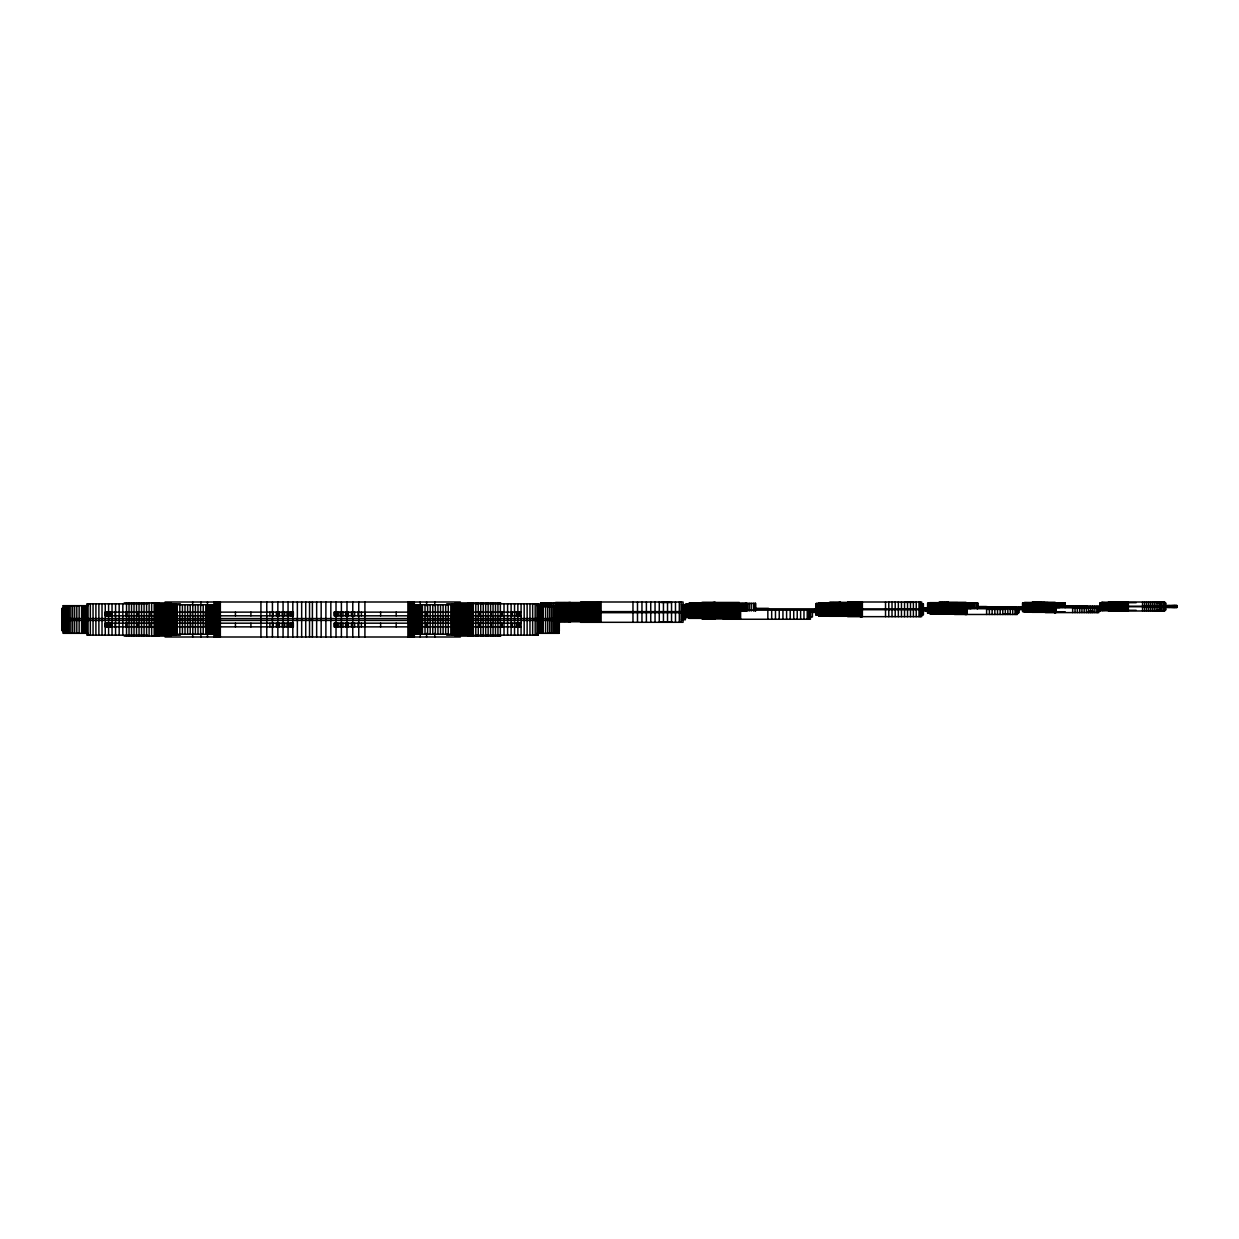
<?xml version="1.0" encoding="UTF-8"?>
<svg xmlns="http://www.w3.org/2000/svg" width="1239" height="1239" viewBox="0 0 1239 1239"><rect width="100%" height="100%" fill="white"/><g stroke="black" fill="none" stroke-linecap="round" stroke-linejoin="round"><path stroke-width="1.5" d="M165.05 601.999L460.412 601.999M580.564 601.999L683.061 601.999L683.061 622.303L580.564 622.303M847.662 601.999L921.708 601.999L921.708 616.666L847.662 616.666M1119.297 601.999L1164.768 601.999L1164.768 610.997L1119.297 610.997M1055.132 602.278L1032.102 602.278L1032.102 612.314L1055.132 612.314M1127.645 602.231L1108.069 602.231L1108.069 610.765L1127.645 610.765M1154.918 602.231L1159.812 602.231M599.428 602.526L555.258 602.526L555.258 606.909M660.852 602.526L671.863 602.526M739.327 602.448L701.785 602.448L701.785 618.803L723.948 618.803M861.26 602.371L829.371 602.371L829.371 616.279L848.204 616.279M905.663 602.371L913.623 602.371M965.986 602.324L938.883 602.324L938.883 614.141L965.986 614.141M1024.452 602.557L1048.086 602.557M1121.651 602.464L1101.564 602.464L1101.564 610.533L1121.651 610.533M818.778 602.758L851.487 602.758M957.685 602.65L929.87 602.65L929.885 613.801L940.138 613.801M1118.275 602.696L1136.163 602.696M124.163 602.913L171.23 602.913M455.271 602.913L500.68 602.913M555.769 603.068L540.591 603.068L540.638 633.315M570.358 603.068L584.096 603.068M726.1 618.354L689.318 618.354L689.318 602.897L701.785 602.897M714.609 602.897L727.804 602.897M953.023 602.975L977.772 602.975M1044.121 602.835L1065.153 602.835M1102.137 602.944L1099.922 602.944L1099.86 611.199M846.005 603.145L860.609 603.145M931.109 603.3L927.593 603.3L927.593 613.15L940.138 613.15M1025.118 603.114L1022.516 603.114L1022.516 611.477L1045.917 611.477M1164.041 603.176L1165.822 603.176M721.346 603.362L755.604 603.362L755.589 611.075M819.707 603.532L816.098 603.532L816.098 615.117L819.707 615.117M87.21 603.842L147.658 603.842M158.546 603.842L180.398 603.842M446.706 603.842L468.915 603.842L468.915 635.158L446.706 635.158M474.8 603.842L537.943 603.842L537.881 635.158L537.741 603.842M597.508 603.594L578.272 603.594L578.272 620.693L597.508 620.693M702.482 603.811L686.158 603.811L686.158 617.44L689.488 617.44M921.135 603.92L923.411 603.92L923.411 614.73L921.135 614.73M537.06 604.136L540.793 604.136M175.597 604.756L213.294 604.756L213.294 634.244L175.597 634.244M452.142 604.756L414.631 604.756L414.631 634.244L452.142 634.244M681.527 604.663L685.399 604.663L685.399 619.624L681.527 619.624M1164.939 605.546L1177.035 605.546L1177.035 607.451L1164.939 607.451M63.143 605.685L87.845 605.685M537.199 605.685L559.052 605.685L559.052 633.315L537.199 633.315M1064.549 605.902L1073.067 605.902L1073.051 608.411M1064.704 606.181L1177.035 606.258M977.23 606.909L1023.073 606.909M1099.922 606.738L1177.035 606.738M1022.516 607.017L1101.75 607.017M1022.516 607.575L1101.75 607.575M921.971 607.791L1023.073 607.9M61.95 608.442L64.165 608.442M558.092 608.442L559.393 608.442M754.628 608.349L768.505 608.349M927.593 608.55L1023.073 608.55M754.861 608.814L929.358 608.938M816.098 609.712L928.429 609.712M1017.591 609.542L1023.073 609.542M683.618 610.006L687.413 610.006M1164.041 609.82L1165.822 609.82M686.158 610.177L815.185 610.177M1099.922 610.053L1102.137 610.053M1118.275 610.285L1136.163 610.285M1154.918 610.765L1159.812 610.765M921.971 610.873L929.358 610.873M686.158 611.075L737.685 611.075M812.072 611.075L815.185 611.075M558.681 611.617L685.399 611.617M1044.121 611.756L1065.153 611.756M1048.086 612.035L1024.452 612.035L1024.607 602.557L1024.823 612.035M521.247 612.128L334.034 612.128L334.034 615.814L521.247 615.814M1087.223 612.314L1092.968 612.314M812.072 612.438L817.291 612.438M1045.313 612.593L1098.807 612.593L1098.854 607.017M558.681 612.686L685.399 612.686M953.023 613.475L966.017 613.475M948.145 613.801L956.709 613.801M1003.729 614.141L1010.497 614.141M683.618 614.281L687.413 614.281M954.417 614.467L1017.358 614.467L1017.405 607.9M846.005 615.504L860.609 615.504M818.778 615.891L850.341 615.891M809.113 616.991L812.412 616.991L812.412 610.177M721.346 617.889L737.685 617.889M61.95 618.586L559.393 618.586M723.297 619.252L810.414 619.252L810.414 610.177L810.461 616.991M61.95 620.414L559.393 620.414M570.358 621.235L584.096 621.235M558.2 621.761L599.428 621.761M660.852 621.761L671.863 621.761M521.247 623.186L334.034 623.186L334.034 626.872L521.247 626.872M64.165 630.558L61.95 630.558L62.089 608.442M558.092 630.558L559.393 630.558M87.845 633.315L63.143 633.315L63.313 605.685M87.21 635.158L147.658 635.158M158.546 635.158L180.398 635.158M474.8 635.158L537.943 635.158M124.163 636.087L171.23 636.087M455.271 636.087L500.68 636.087M165.05 637.001L460.412 637.001M1176.787 605.546L1176.942 607.451M1176.647 605.546L1176.647 607.451M1176.369 605.546L1176.276 607.451M1175.95 605.546L1176.074 607.451M1175.78 605.546L1175.78 607.451L1175.579 605.546M1175.191 605.546L1175.346 607.451M1174.897 605.546L1175.037 607.451M1174.773 605.546L1174.804 607.451M1174.464 605.546L1174.464 607.451M1174.34 605.546L1174.293 607.451M1174.076 605.546L1174.076 607.451M1173.844 605.546L1173.844 607.451M1173.565 605.546L1173.441 607.451M1173.194 605.546L1173.194 607.451M1172.961 605.546L1173.008 607.451M1172.59 605.546L1172.59 607.451M1172.202 605.546L1172.202 607.451M1171.8 605.546L1171.8 607.451M1171.614 605.546L1171.614 607.451M1170.545 605.546L1170.638 607.451M1170.003 605.546L1170.003 607.451M1169.477 605.546L1169.477 607.451M1168.904 605.546L1168.904 607.451M1168.315 605.546L1168.315 607.451M1167.169 605.546L1167.169 607.451M1166.704 605.546L1166.704 607.451M1166.054 605.546L1166.054 607.451M1165.667 603.176L1165.667 609.82M1164.428 603.176L1164.428 609.82M1164.226 603.176L1164.226 609.82M1163.917 601.999L1163.917 610.997M1163.065 601.999L1163.065 610.997M1161.408 601.999L1161.408 610.997M1160.463 601.999L1160.463 610.997M1159.673 601.999L1159.673 610.997M1159.456 602.231L1159.456 603.176M1159.456 609.82L1159.456 610.765M1159.069 602.231L1159.069 603.176M1159.069 609.82L1159.069 610.765M1158.558 602.231L1158.558 603.176M1158.558 609.82L1158.558 610.765M1157.892 601.999L1157.892 610.997M1157.319 602.231L1157.319 603.176M1157.319 609.82L1157.319 610.765M1156.699 602.231L1156.699 603.176M1156.699 609.82L1156.699 610.765M1156.064 601.999L1156.064 610.997M1154.221 601.999L1154.221 610.997M1152.347 601.999L1152.347 610.997M1150.442 601.999L1150.442 610.997M1148.507 601.999L1148.507 610.997M1146.54 601.999L1146.54 610.997M1144.557 601.999L1144.557 610.997M1142.559 601.999L1142.559 610.997M1128.342 601.999L1128.342 610.997M1128.094 601.999L1128.094 610.997M1127.862 601.999L1127.862 610.997M1127.614 601.999L1127.614 610.997M1127.149 601.999L1127.149 610.997M1126.886 601.999L1126.901 610.997M1126.7 602.696L1126.7 610.285M1126.421 602.696L1126.421 610.285M1126.282 602.696L1126.282 610.285M1125.972 602.696L1125.972 610.285M1125.662 602.696L1125.662 610.285M1125.508 602.696L1125.508 610.285M1125.198 602.696L1125.198 610.285M1124.888 602.696L1124.888 610.285M1124.284 602.696L1124.284 610.285M1123.68 602.696L1123.68 610.285M1123.076 602.696L1123.076 610.285M1122.457 602.696L1122.457 610.285M1121.868 602.696L1121.868 610.285M1121.264 602.696L1121.264 610.285M1120.66 602.696L1120.66 610.285M1120.056 602.696L1120.056 610.285M1119.467 602.696L1119.467 610.285M1119.297 602.464L1119.297 610.533M1118.925 602.464L1118.925 610.533M1118.182 602.464L1118.182 610.533M1118.012 602.464L1118.012 610.533M1117.717 602.464L1117.717 610.533M1117.578 602.464L1117.578 610.533M1117.315 602.464L1117.315 610.533M1117.036 602.464L1117.036 610.533M1116.773 602.464L1116.773 610.533M1116.525 602.464L1116.525 610.533M1116.277 602.464L1116.277 610.533M1115.797 602.464L1116.029 610.533M1115.611 602.231L1115.611 610.765M1115.332 602.231L1115.332 610.765M1115.023 602.231L1115.023 610.765M1114.868 602.231L1114.868 610.765M1114.558 602.231L1114.558 610.765M1114.279 602.231L1114.279 610.765M1114.016 602.231L1114.016 610.765M1113.737 602.231L1113.737 610.765M1113.211 602.231L1113.211 610.765M1112.684 602.231L1112.684 610.765M1112.173 602.231L1112.173 610.765M1111.646 602.231L1111.646 610.765M1111.12 602.231L1111.12 610.765M1110.609 602.231L1110.609 610.765M1110.098 602.231L1110.098 610.765M1109.586 602.231L1109.586 610.765M1109.075 602.231L1109.075 610.765M1108.58 602.231L1108.58 610.765M1107.279 602.464L1107.279 610.533M1106.535 602.464L1106.535 610.533M1105.823 602.464L1105.823 610.533M1105.157 602.464L1105.157 610.533M1104.538 602.464L1104.538 610.533M1103.964 602.464L1103.964 610.533M1103.422 602.464L1103.422 610.533M1102.958 602.464L1102.958 610.533M1102.524 602.464L1102.524 610.533M1102.152 602.464L1102.152 610.533M1101.982 602.464L1101.982 610.533M1101.781 602.464L1101.641 610.533M1101.146 602.944L1101.254 610.053M1100.433 602.944L1100.309 610.053M1100.217 602.944L1100.046 611.199L1098.404 611.199L1098.404 607.017M1098.621 607.017L1098.621 611.199M1097.94 606.181L1097.8 612.593M1096.794 607.017L1096.856 612.593M1096.081 606.181L1096.081 608.411M1094.858 607.017L1094.858 612.593M1094.254 606.181L1094.254 608.411M1092.968 611.199L1092.86 612.314M1092.798 607.017L1092.798 612.593M1092.473 606.181L1092.473 608.411M1092.101 611.199L1092.101 612.314M1091.497 611.199L1091.497 612.314M1090.8 611.199L1090.8 612.314M1090.738 606.181L1090.707 612.593M1090.041 611.199L1090.041 612.314M1089.313 611.199L1089.313 612.314M1089.05 606.181L1089.05 608.411M1088.57 607.017L1088.57 612.593M1087.424 606.181L1087.424 608.411M1086.448 606.181L1086.402 612.593M1085.86 606.181L1085.86 608.411M1085.627 606.181L1085.627 608.411M1084.946 606.181L1084.946 608.411M1084.187 607.017L1084.187 612.593M1084.001 606.181L1084.001 608.411M1083.01 606.181L1083.01 608.411M1081.988 606.181L1081.988 608.411M1081.941 607.017L1081.941 612.593M1080.95 606.181L1080.95 608.411M1079.866 606.181L1079.665 612.593M1078.766 606.181L1078.766 608.411M1077.651 606.181L1077.651 608.411M1077.357 607.017L1077.357 612.593M1076.505 606.181L1076.505 608.411M1075.359 606.181L1075.359 608.411M1075.034 607.017L1075.034 612.593M1074.213 606.181L1074.213 608.411M1072.664 607.017L1072.664 612.593M1071.611 605.902L1071.611 607.575M1070.883 605.902L1070.883 607.575M1070.093 605.902L1070.093 607.575M1069.242 605.902L1069.242 607.575M1068.343 605.902L1068.343 607.575M1067.414 605.902L1067.414 607.575M1066.469 605.902L1066.469 607.575M1065.509 605.902L1065.509 607.575M1063.836 602.835L1063.836 607.575M1062.458 602.835L1062.458 607.575M1061.234 602.835L1061.234 607.575M1060.228 602.835L1060.228 607.575M1059.546 602.835L1059.546 607.575L1059.252 602.835M1059.097 602.835L1059.097 607.575M1058.911 602.835L1058.865 607.575L1058.726 602.835M1058.323 602.835L1058.323 607.575M1057.92 602.835L1057.92 607.575M1057.502 602.835L1057.502 607.575M1057.068 602.835L1057.068 607.575M1056.619 602.835L1056.619 607.575M1056.139 602.835L1055.953 612.593M1055.659 602.835L1055.674 612.593M1055.38 607.017L1055.38 612.593M1055.179 602.835L1055.179 607.575M1055.101 607.017L1055.101 612.593M1054.668 602.835L1054.823 612.593M1054.559 607.017L1054.559 612.593M1054.157 602.835L1054.312 612.593M1054.017 602.835L1054.017 611.756M1053.708 602.835L1053.708 611.756M1053.522 602.835L1053.351 611.756M1053.165 602.835L1053.165 611.756M1052.98 602.835L1052.98 611.756M1052.794 602.835L1052.623 611.756M1052.267 602.835L1052.267 611.756M1051.896 602.835L1051.896 611.756M1051.183 602.835L1051.183 611.756M1050.471 602.835L1050.471 611.756M1049.743 602.835L1049.743 611.756M1049.03 602.835L1049.03 611.756M1048.333 602.835L1048.333 611.756M1047.621 602.835L1047.621 611.756M1046.909 602.835L1046.909 611.756M1046.212 602.835L1046.212 611.756M1045.515 602.835L1045.515 611.756M1044.88 602.557L1045.019 612.035M1044.725 602.557L1044.554 612.035M1044.369 602.557L1044.369 612.035M1044.183 602.557L1044.183 612.035M1043.811 602.557L1043.997 612.035M1043.625 602.557L1043.625 612.035M1043.3 602.557L1043.3 612.035M1042.975 602.557L1042.975 612.035M1042.665 602.557L1042.665 612.035M1042.355 602.557L1042.355 612.035M1042.045 602.557L1042.045 612.035M1041.751 602.557L1041.751 612.035M1041.472 602.557L1041.472 612.035M1041.194 602.557L1041.194 612.035M1040.93 602.557L1040.93 612.035M1040.806 602.278L1040.806 612.314M1040.652 612.314L1040.466 602.278L1040.28 612.314M1040.094 602.278L1040.094 612.314M1039.738 602.278L1039.738 612.314M1039.397 602.278L1039.397 612.314M1039.087 602.278L1039.087 612.314M1038.778 602.278L1038.778 612.314M1038.158 602.278L1038.158 612.314M1037.539 602.278L1037.539 612.314M1036.919 602.278L1036.919 612.314M1036.315 602.278L1036.315 612.314M1035.696 602.278L1035.696 612.314M1035.092 602.278L1035.092 612.314M1034.488 602.278L1034.488 612.314M1033.884 602.278L1033.884 612.314M1033.295 602.278L1033.295 612.314M1032.691 602.278L1032.691 612.314M1031.173 602.557L1031.173 612.035M1030.29 602.557L1030.29 612.035M1029.47 602.557L1029.47 612.035M1028.68 602.557L1028.68 612.035M1027.952 602.557L1027.952 612.035M1027.27 602.557L1027.27 612.035M1026.651 602.557L1026.651 612.035M1026.078 602.557L1026.078 612.035M1025.582 602.557L1025.582 612.035M1024.947 602.557L1025.133 612.035M1024.374 603.114L1024.219 611.477M1024.08 611.477L1023.956 603.114L1023.677 611.477M1023.6 603.114L1023.631 611.477M1023.259 603.114L1023.259 611.477M1022.965 603.114L1022.965 611.477M1022.748 603.114L1022.748 611.477M1020.812 606.909L1020.812 609.542M1018.814 607.9L1018.814 612.825L1016.615 612.825L1016.615 607.9M1018.566 606.909L1018.597 612.825M1017.142 607.9L1017.142 612.825M1016.878 607.9L1016.878 612.825M1016.336 606.909L1016.181 614.467M1014.989 607.9L1015.066 614.467M1014.152 606.909L1014.152 609.542M1012.712 607.9L1012.712 614.467M1012 606.909L1012 609.542M1010.296 607.9L1010.296 614.467M1009.909 606.909L1009.909 609.542M1007.865 606.909L1007.834 614.467M1005.882 606.909L1005.882 609.542M1005.325 607.9L1005.325 614.467M1003.962 606.909L1003.962 609.542M1002.816 606.909L1002.769 614.467M1002.119 606.909L1002.119 609.542M1001.855 606.909L1001.855 609.542M1001.05 606.909L1001.05 609.542M1000.167 607.9L1000.167 614.467M999.935 606.909L999.935 609.542M998.773 606.909L998.773 609.542M997.581 606.909L997.581 609.542M997.519 607.9L997.519 614.467M996.342 606.909L996.342 609.542M995.072 606.909L995.072 609.542M994.84 607.9L994.84 614.467M993.786 606.909L993.786 609.542M992.47 606.909L992.47 609.542M992.129 607.9L992.129 614.467M991.123 606.909L991.123 609.542M989.775 606.909L989.775 609.542M989.388 607.9L989.388 614.467M988.428 606.909L988.428 609.542M987.065 609.542L987.08 606.583L977.06 606.583L977.06 608.55M986.616 607.9L986.616 614.467M985.377 606.583L985.377 608.55M984.509 606.583L984.509 608.55M983.565 606.583L983.565 608.55M982.573 606.583L982.573 608.55M981.52 606.583L981.52 608.55M980.421 606.583L980.421 608.55M979.306 606.583L979.306 608.55M978.175 606.583L978.175 608.55M977.726 608.55L977.695 602.975L977.494 608.55M977.323 602.975L977.323 608.55M976.208 602.975L976.208 608.55M974.582 602.975L974.582 608.55M973.157 602.975L973.157 608.55M971.965 602.975L971.965 608.55M971.066 602.975L971.051 608.55M970.818 602.975L970.818 608.55M970.633 602.975L970.633 608.55M970.199 602.975L970.199 608.55M969.734 602.975L969.734 608.55M969.254 602.975L969.254 608.55M968.759 602.975L968.759 608.55M968.248 602.975L968.248 608.55M967.721 602.975L967.721 608.55M967.163 602.975L967.163 608.55M966.931 607.9L966.931 614.467M966.606 602.975L966.606 614.467M966.265 607.9L966.265 614.467M966.017 602.975L965.94 614.467M965.599 607.9L965.599 614.467M965.429 602.975L965.289 614.467M964.825 602.975L964.949 614.467M964.67 602.975L964.67 613.475M964.484 602.975L964.298 613.475M964.081 602.975L964.081 613.475M963.88 602.975L963.88 613.475M963.663 602.975L963.663 613.475M963.446 602.975L963.446 613.475M963.013 602.975L963.013 613.475M962.595 602.975L962.595 613.475M962.176 602.975L962.176 613.475M961.325 602.975L961.325 613.475M960.488 602.975L960.488 613.475M959.636 602.975L959.636 613.475M958.8 602.975L958.8 613.475M957.964 602.975L957.964 613.475M957.143 602.975L957.143 613.475M956.307 602.975L956.307 613.475M955.486 602.975L955.486 613.475M954.649 602.975L954.649 613.475M953.829 602.975L953.829 613.475M953.318 602.65L953.318 613.801M953.085 602.65L953.085 613.801M952.868 602.65L952.652 613.801M952.435 602.65L952.435 613.801M952.233 602.65L952.233 613.801M952.048 602.65L952.048 613.801M951.676 602.65L951.676 613.801M951.304 602.65L951.304 613.801M950.933 602.65L950.933 613.801M950.592 602.65L950.592 613.801M950.236 602.65L950.236 613.801M949.91 602.65L949.91 613.801M949.585 602.65L949.585 613.801M949.275 602.65L949.275 613.801M948.981 602.65L948.981 613.801M948.687 602.65L948.687 613.801M948.284 602.324L948.501 614.141M948.067 602.324L948.067 614.141M947.866 602.324L947.866 614.141M947.665 602.324L947.665 614.141M947.463 602.324L947.463 614.141M947.107 602.324L947.107 614.141M946.735 602.324L946.735 614.141M946.007 602.324L946.007 614.141M945.28 602.324L945.28 614.141M944.552 602.324L944.552 614.141M943.824 602.324L943.824 614.141M943.111 602.324L943.111 614.141M942.399 602.324L942.399 614.141M941.686 602.324L941.686 614.141M940.974 602.324L940.974 614.141M940.277 602.324L940.277 614.141M939.58 602.324L939.58 614.141M937.799 602.65L937.799 613.801M936.761 602.65L936.761 613.801M935.77 602.65L935.77 613.801M934.856 602.65L934.856 613.801M933.989 602.65L933.989 613.801M933.199 602.65L933.199 613.801M932.456 602.65L932.456 613.801M931.79 602.65L931.79 613.801M931.201 602.65L931.201 613.801M930.628 602.65L930.69 613.801M930.241 602.65L930.241 613.801L929.978 602.65M929.436 603.3L929.436 613.15M929.157 603.3L929.296 613.15M928.971 603.3L929.049 613.15M928.878 603.3L928.878 613.15M928.476 603.3L928.476 613.15M928.321 603.3L928.135 613.15M928.026 603.3L927.887 613.15M927.794 603.3L927.655 613.15M925.765 607.791L925.765 610.873M924.852 607.791L924.852 609.712M923.783 607.791L923.783 609.712M923.148 603.92L923.148 614.73M921.444 603.92L921.444 614.73M920.314 601.999L920.314 616.666M918.997 601.999L918.997 616.666M916.225 601.999L916.225 616.666M913.391 601.999L913.391 616.666M910.495 601.999L910.495 616.666M907.537 601.999L907.537 616.666M904.532 601.999L904.532 616.666M901.465 601.999L901.465 616.666M898.352 601.999L898.352 616.666M895.208 601.999L895.208 616.666M892.018 601.999L892.018 616.666M888.781 601.999L888.781 616.666M885.529 601.999L885.529 616.666M862.375 601.999L862.375 616.666M861.988 601.999L861.988 616.666M861.601 601.999L861.601 616.666M861.198 601.999L861.198 616.666M860.811 601.999L860.811 616.666M860.455 601.999L860.455 616.666M860.036 601.999L860.114 616.666M859.897 603.145L859.897 615.504M859.696 603.145L859.696 615.504M859.262 603.145L859.262 615.504M859.03 603.145L859.03 615.504M858.782 603.145L858.782 615.504M858.519 603.145L858.519 615.504M858.271 603.145L858.271 615.504M858.008 603.145L858.008 615.504M857.775 603.145L857.775 615.504M857.28 603.145L857.28 615.504M856.769 603.145L856.769 615.504M855.777 603.145L855.777 615.504M854.786 603.145L854.786 615.504M853.795 603.145L853.795 615.504M852.804 603.145L852.804 615.504M851.828 603.145L851.828 615.504M850.852 603.145L850.852 615.504M849.877 603.145L849.877 615.504M848.901 603.145L848.901 615.504M847.925 603.145L847.925 615.504M846.841 602.758L846.841 615.891M846.609 602.758L846.609 615.891M846.345 602.758L846.345 615.891M846.098 602.758L846.098 615.891M845.834 602.758L845.834 615.891M845.571 602.758L845.571 615.891M845.323 602.758L845.323 615.891M845.075 602.758L845.075 615.891M844.859 602.758L844.859 615.891M844.425 602.758L844.425 615.891M843.976 602.758L843.976 615.891M843.558 602.758L843.558 615.891M843.139 602.758L843.139 615.891M842.737 602.758L842.737 615.891M842.35 602.758L842.35 615.891M841.962 602.758L841.962 615.891M841.606 602.758L841.606 615.891M841.25 602.758L841.25 615.891M840.909 602.758L840.909 615.891M840.692 602.371L840.692 616.279M840.445 602.371L840.445 616.279M840.181 602.371L840.181 616.279M839.934 602.371L839.934 616.279M839.701 602.371L839.701 616.279M839.469 602.371L839.469 616.279M839.051 602.371L839.051 616.279M838.617 602.371L838.617 616.279M837.75 602.371L837.75 616.279M836.898 602.371L836.898 616.279M836.046 602.371L836.046 616.279M835.194 602.371L835.194 616.279M834.343 602.371L834.343 616.279M833.506 602.371L833.506 616.279M832.67 602.371L832.67 616.279M831.849 602.371L831.849 616.279M831.013 602.371L831.013 616.279M830.192 602.371L830.192 616.279M828.086 602.758L828.086 615.891M826.878 602.758L826.878 615.891M825.716 602.758L825.716 615.891M824.632 602.758L824.632 615.891M823.61 602.758L823.61 615.891M822.681 602.758L822.681 615.891M821.813 602.758L821.813 615.891M821.039 602.758L821.039 615.891M820.342 602.758L820.342 615.891M819.738 602.758L819.738 615.891M819.475 602.758L819.475 615.891M819.211 602.758L819.211 615.891M818.468 603.532L818.468 615.117M818.267 603.532L818.267 615.117M818.081 603.532L817.926 615.117M817.802 603.532L817.709 615.117M817.632 603.532L817.632 615.117M817.121 603.532L817.121 615.117M816.733 603.532L816.733 615.117M816.594 603.532L816.439 615.117M816.222 603.532L816.222 615.117M815.185 608.814L815.185 612.438M810.105 610.177L810.105 616.991M809.748 610.177L809.748 616.991M808.773 610.177L808.773 619.252M807.224 610.177L807.224 619.252M803.972 610.177L803.972 619.252M800.626 610.177L800.626 619.252M797.219 610.177L797.219 619.252M793.734 610.177L793.734 619.252M790.203 610.177L790.203 619.252M786.595 610.177L786.595 619.252M782.94 610.177L782.94 619.252M779.238 610.177L779.238 619.252M775.475 610.177L775.475 619.252M771.68 610.177L771.68 619.252M767.839 610.177L767.839 619.252M755.418 603.362L755.356 611.075M755.155 603.362L755.155 611.075M753.451 603.362L753.451 611.075M751.206 603.362L751.206 611.075M749.223 603.362L749.223 611.075M747.582 603.362L747.582 611.075M746.482 603.362L746.482 611.075M746.327 603.362L746.312 611.075M746.002 603.362L746.002 611.075M745.723 603.362L745.723 611.075M745.522 603.362L745.429 611.075M745.351 603.362L745.119 611.075M744.484 603.362L744.484 611.075M743.834 603.362L743.834 611.075M743.137 603.362L743.137 611.075M742.424 603.362L742.424 611.075M741.696 603.362L741.696 611.075M740.937 603.362L740.937 611.075M740.612 610.177L740.612 619.252M740.148 603.362L740.163 619.252M739.698 610.177L739.698 619.252M739.358 603.362L739.218 619.252M738.769 610.177L738.769 619.252M738.537 603.362L738.537 611.075M738.351 610.177L738.351 619.252M737.948 610.177L737.948 619.252M737.685 603.362L737.824 619.252M737.468 603.362L737.468 617.889M737.22 603.362L737.22 617.889M736.957 603.362L736.957 617.889M736.663 603.362L736.663 617.889M736.384 603.362L736.384 617.889M736.074 603.362L736.074 617.889M735.78 603.362L735.78 617.889M735.486 603.362L735.486 617.889M735.192 603.362L735.192 617.889M734.603 603.362L734.603 617.889M734.015 603.362L734.015 617.889M732.853 603.362L732.853 617.889M731.676 603.362L731.676 617.889M730.514 603.362L730.514 617.889M729.353 603.362L729.353 617.889M728.207 603.362L728.207 617.889M727.045 603.362L727.045 617.889M725.899 603.362L725.899 617.889M724.753 603.362L724.753 617.889M723.622 603.362L723.622 617.889M722.476 603.362L722.476 617.889M721.454 602.897L721.454 618.354M721.144 602.897L721.144 618.354M720.835 602.897L720.835 618.354M720.54 602.897L720.54 618.354M720.262 602.897L720.262 618.354M720.014 602.897L720.014 618.354M719.487 602.897L719.487 618.354M718.976 602.897L718.976 618.354M718.465 602.897L718.465 618.354M717.985 602.897L717.985 618.354M717.505 602.897L717.505 618.354M717.04 602.897L717.04 618.354M716.607 602.897L716.607 618.354M716.173 602.897L716.173 618.354M715.755 602.897L715.755 618.354M715.399 602.448L715.399 618.803M715.104 602.448L715.104 618.803M714.81 602.448L714.81 618.803M714.5 602.448L714.5 618.803M714.222 602.448L714.222 618.803M713.943 602.448L713.943 618.803M713.664 602.448L713.664 618.803M713.168 602.448L713.168 618.803M712.657 602.448L712.657 618.803M711.635 602.448L711.635 618.803M710.628 602.448L710.628 618.803M709.637 602.448L709.637 618.803M708.631 602.448L708.631 618.803M707.639 602.448L707.639 618.803M706.648 602.448L706.648 618.803M705.672 602.448L705.672 618.803M704.697 602.448L704.697 618.803M703.721 602.448L703.721 618.803M702.745 602.448L702.745 618.803M700.283 602.897L700.283 618.354M698.842 602.897L698.842 618.354M697.48 602.897L697.48 618.354M696.21 602.897L696.21 618.354M695.017 602.897L695.017 618.354M693.902 602.897L693.902 618.354M692.895 602.897L692.895 618.354M691.982 602.897L691.982 618.354M691.161 602.897L691.161 618.354M690.448 602.897L690.448 618.354M689.829 602.897L689.829 618.354M689.457 602.897L689.38 618.354M688.961 603.811L688.961 617.44M688.714 603.811L688.714 617.44M688.512 603.811L688.512 617.44M688.172 603.811L688.172 617.44M687.986 603.811L687.939 617.44M687.366 603.811L687.366 617.44M686.917 603.811L686.917 617.44M686.561 603.811L686.561 617.44M686.313 603.811L686.313 617.44M685.059 604.663L685.059 619.624M682.689 604.663L682.689 619.624M682.271 604.663L682.271 619.624M681.125 601.999L681.125 622.303M679.313 601.999L679.313 622.303M675.472 601.999L675.472 622.303M671.538 601.999L671.538 622.303M667.527 601.999L667.527 622.303M663.438 601.999L663.438 622.303M659.272 601.999L659.272 622.303M655.044 601.999L655.044 622.303M650.738 601.999L650.738 622.303M646.386 601.999L646.386 622.303M641.957 601.999L641.957 622.303M637.496 601.999L637.496 622.303M632.974 601.999L632.974 622.303M600.946 601.999L600.946 622.303M600.404 601.999L600.404 622.303M599.862 601.999L599.862 622.303M599.304 601.999L599.304 622.303M598.778 601.999L598.778 622.303M598.267 601.999L598.267 622.303M597.817 601.999L597.817 622.303M597.647 601.999L597.647 622.303M597.244 603.594L597.244 620.693M596.95 603.594L596.95 620.693M596.64 603.594L596.64 620.693M596.3 603.594L596.3 620.693M595.959 603.594L595.959 620.693M595.603 603.594L595.603 620.693M595.247 603.594L595.247 620.693M594.906 603.594L594.906 620.693M594.565 603.594L594.565 620.693M593.868 603.594L593.868 620.693M593.187 603.594L593.187 620.693M591.808 603.594L591.808 620.693M590.43 603.594L590.43 620.693M589.067 603.594L589.067 620.693M587.704 603.594L587.704 620.693M586.341 603.594L586.341 620.693M584.978 603.594L584.978 620.693M583.631 603.594L583.631 620.693M582.284 603.594L582.284 620.693M580.952 603.594L580.952 620.693M579.604 603.594L579.604 620.693M579.031 603.068L579.031 621.235M578.752 603.068L578.752 621.235M578.396 603.068L578.396 621.235M578.04 603.068L578.04 621.235M577.668 603.068L577.668 621.235M577.328 603.068L577.328 621.235M577.002 603.068L577.002 621.235M576.708 603.068L576.708 621.235M576.089 603.068L576.089 621.235M575.485 603.068L575.485 621.235M574.896 603.068L574.896 621.235M574.307 603.068L574.307 621.235M573.75 603.068L573.75 621.235M573.208 603.068L573.208 621.235M572.681 603.068L572.681 621.235M572.186 603.068L572.186 621.235M571.69 603.068L571.69 621.235M571.225 603.068L571.225 621.235M570.776 603.068L570.776 621.235M570.575 602.526L570.575 621.761M570.234 602.526L570.234 621.761M569.878 602.526L569.878 621.761M569.553 602.526L569.553 621.761M569.243 602.526L569.243 621.761M568.655 602.526L568.655 621.761M568.051 602.526L568.051 621.761M566.858 602.526L566.858 621.761M565.665 602.526L565.665 621.761M564.488 602.526L564.488 621.761M563.311 602.526L563.311 621.761M562.15 602.526L562.15 621.761M560.988 602.526L560.988 621.761M559.827 602.526L559.827 621.761M559.362 608.442L559.285 630.558M558.882 605.685L558.882 633.315M558.681 602.526L558.65 633.315M558.479 605.685L558.479 633.315M558.108 605.685L558.108 633.315M557.535 602.526L557.519 633.315M556.714 605.685L556.714 633.315M556.388 602.526L556.388 605.917M555.707 605.685L555.707 633.315M554.499 605.685L554.499 633.315M553.492 603.068L553.492 606.909M553.09 605.685L553.09 633.315M551.804 603.068L551.804 606.909M551.479 605.685L551.479 633.315M550.193 603.068L550.193 606.909M549.682 605.685L549.682 633.315M548.691 603.068L548.691 606.909M547.715 605.685L547.715 633.315M547.297 603.068L547.297 606.909M545.996 603.068L545.996 606.909M545.563 605.685L545.563 633.315M544.804 603.068L544.804 606.909M543.72 603.068L543.72 606.909M543.255 605.685L543.255 633.315M542.759 603.068L542.945 633.315M542.574 605.685L542.574 633.315M542.155 605.685L542.155 633.315M541.908 603.068L541.908 606.909M541.691 605.685L541.691 633.315M541.195 603.068L541.18 633.315M540.762 603.068L540.762 606.909M540.065 605.685L540.065 633.315M539.492 605.685L539.492 633.315M538.903 605.685L538.903 633.315M538.315 605.685L538.315 633.315M537.525 603.842L537.525 635.158M537.199 603.842L537.199 635.158M535.171 603.842L535.171 635.158M532.646 603.842L532.646 635.158M529.967 603.842L529.967 635.158M527.133 603.842L527.133 635.158M524.174 603.842L524.174 635.158M521.077 603.842L521.077 635.158M520.287 612.128L520.287 615.814M520.287 623.186L520.287 626.872M519.311 612.128L519.311 615.814M519.311 623.186L519.311 626.872M518.336 612.128L518.336 615.814M518.336 623.186L518.336 626.872M517.856 603.842L517.856 635.158M517.375 612.128L517.375 615.814M517.375 623.186L517.375 626.872M516.4 612.128L516.4 615.814M516.4 623.186L516.4 626.872M514.541 603.842L514.541 635.158M512.156 612.128L512.156 615.814M512.156 623.186L512.156 626.872M511.49 612.128L511.49 615.814M511.49 623.186L511.49 626.872M511.118 603.842L511.118 635.158M507.603 603.842L507.603 635.158M504.025 603.842L504.025 635.158M502.151 612.128L502.151 615.814M502.151 623.186L502.151 626.872M501.361 612.128L501.361 615.814M501.361 623.186L501.361 626.872M500.37 602.913L500.37 636.087M497.939 602.913L497.939 636.087M495.492 602.913L495.492 636.087M493.045 602.913L493.045 636.087M491.31 612.128L491.31 615.814M491.31 623.186L491.31 626.872M490.598 602.913L490.598 636.087M488.135 602.913L488.135 636.087M485.688 602.913L485.688 636.087M483.225 602.913L483.225 636.087M480.747 602.913L480.747 636.087M479.648 612.128L479.648 615.814M479.648 623.186L479.648 626.872M478.269 602.913L478.269 636.087M475.791 602.913L475.791 636.087M473.313 602.913L473.313 636.087M472.059 602.913L472.059 636.087M470.835 602.913L470.835 636.087M470.247 602.913L470.247 636.087M469.658 602.913L469.658 636.087M469.085 602.913L469.085 636.087M468.512 602.913L468.512 636.087M467.986 602.913L467.986 636.087M467.753 603.842L467.753 635.158M467.258 612.128L467.258 615.814M467.258 623.186L467.258 626.872M466.7 603.842L466.7 635.158M465.632 603.842L465.632 635.158M464.548 603.842L464.548 635.158M463.448 603.842L463.448 635.158M462.317 603.842L462.317 635.158M461.187 603.842L461.187 635.158M460.041 603.842L460.041 635.158M458.895 603.842L458.895 635.158M457.718 603.842L457.718 635.158M456.541 603.842L456.541 635.158M455.363 603.842L455.363 635.158M454.775 603.842L454.775 635.158M454.171 603.842L454.171 635.158M453.567 603.842L453.567 635.158M452.978 603.842L452.978 635.158M452.421 603.842L452.421 635.158M451.894 603.842L451.894 635.158M450.826 604.756L450.826 634.244M448.255 604.756L448.255 634.244M445.684 604.756L445.684 634.244M443.097 604.756L443.097 634.244M440.526 604.756L440.526 634.244M437.94 604.756L437.94 634.244M435.369 604.756L435.369 634.244M434.765 601.999L434.765 605.685M434.765 633.315L434.765 637.001M432.783 604.756L432.783 634.244M430.196 604.756L430.196 634.244M427.61 604.756L427.61 634.244M426.603 601.999L426.603 605.685M426.603 633.315L426.603 637.001M426.154 612.128L426.154 615.814M426.154 623.186L426.154 626.872M425.023 604.756L425.023 634.244M422.437 604.756L422.437 634.244M421.136 604.756L421.136 634.244M420.253 601.999L420.253 605.685M420.253 633.315L420.253 637.001M419.851 604.756L419.851 634.244M419.262 604.756L419.262 634.244M418.689 604.756L418.689 634.244M418.147 604.756L418.147 634.244M417.636 604.756L417.636 634.244M417.156 604.756L417.156 634.244M416.722 604.756L416.722 634.244M416.35 604.756L416.35 634.244M416.041 604.756L416.041 634.244M415.793 604.756L415.793 634.244M414.322 601.999L414.322 637.001M413.578 601.999L413.578 637.001M413.33 601.999L413.33 637.001M412.37 601.999L412.37 637.001M411.41 601.999L411.41 637.001M410.45 601.999L410.45 637.001M409.536 601.999L409.536 637.001M408.7 601.999L408.7 637.001M407.941 601.999L407.941 637.001M396.186 612.128L396.186 615.814M396.186 623.186L396.186 626.872M380.636 612.128L380.636 615.814M380.636 623.186L380.636 626.872M364.916 601.999L364.916 637.001M364.808 612.128L364.808 615.814M364.808 623.186L364.808 626.872M361.385 612.128L361.385 615.814M361.385 623.186L361.385 626.872M358.752 601.999L358.752 637.001M357.978 612.128L357.978 615.814M357.978 623.186L357.978 626.872M354.648 612.128L354.648 615.814M354.648 623.186L354.648 626.872M352.774 601.999L352.774 637.001M351.427 612.128L351.427 615.814M351.427 623.186L351.427 626.872M348.391 612.128L348.391 615.814M348.391 623.186L348.391 626.872M346.982 601.999L346.982 637.001M345.573 612.128L345.573 615.814M345.573 623.186L345.573 626.872M343.033 612.128L343.033 615.814M343.033 623.186L343.033 626.872M341.391 601.999L341.391 637.001M340.787 612.128L340.787 615.814M340.787 623.186L340.787 626.872M338.897 612.128L338.897 615.814M338.897 623.186L338.897 626.872M337.364 612.128L337.364 615.814M337.364 623.186L337.364 626.872M336.249 612.128L336.249 615.814M336.249 623.186L336.249 626.872M336.017 601.999L336.017 637.001M334.561 612.128L334.685 615.814M334.561 623.186L334.685 626.872M330.844 601.999L330.844 637.001M325.888 601.999L325.888 637.001M321.164 601.999L321.164 637.001M316.657 601.999L316.657 637.001M312.398 601.999L312.398 637.001M309.533 601.999L309.533 637.001M305.723 601.999L305.723 637.001M301.666 601.999L301.666 637.001M297.36 601.999L297.36 637.001M293.085 612.128L293.085 615.814M293.085 623.186L293.085 626.872M292.822 601.999L292.822 637.001M292.466 612.128L292.466 615.814M292.466 623.186L292.466 626.872M291.676 612.128L291.676 615.814M291.676 623.186L291.676 626.872M290.484 612.128L290.484 615.814M290.484 623.186L290.484 626.872M288.904 612.128L288.904 615.814M288.904 623.186L288.904 626.872M288.052 601.999L288.052 637.001M286.983 612.128L286.983 615.814M286.983 623.186L286.983 626.872M284.722 612.128L284.722 615.814M284.722 623.186L284.722 626.872M283.065 601.999L283.065 637.001M282.167 612.128L282.167 615.814M282.167 623.186L282.167 626.872M279.364 612.128L279.364 615.814M279.364 623.186L279.364 626.872M277.846 601.999L277.846 637.001M276.359 612.128L276.359 615.814M276.359 623.186L276.359 626.872M273.184 612.128L273.184 615.814M273.184 623.186L273.184 626.872M272.425 601.999L272.425 637.001M269.916 612.128L269.916 615.814M269.916 623.186L269.916 626.872M266.772 601.999L266.772 637.001M260.933 601.999L260.933 637.001M250.913 612.128L250.913 615.814M250.913 623.186L250.913 626.872M235.425 612.128L235.425 615.814M235.425 623.186L235.425 626.872M220.341 601.999L220.341 637.001M219.628 601.999L219.628 637.001M218.807 601.999L218.807 637.001M217.909 601.999L217.909 637.001M216.964 601.999L216.964 637.001M215.973 601.999L215.973 637.001M214.997 601.999L214.997 637.001M214.75 601.999L214.75 637.001M213.913 601.999L213.913 637.001M212.256 604.756L212.256 634.244M212.039 604.756L212.039 634.244M211.761 604.756L211.761 634.244M211.42 604.756L211.42 634.244M211.017 604.756L211.017 634.244M210.568 604.756L210.568 634.244M210.072 604.756L210.072 634.244M209.53 604.756L209.53 634.244M208.973 604.756L208.973 634.244M208.4 604.756L208.4 634.244M207.471 601.999L207.471 605.685M207.471 633.315L207.471 637.001M207.114 604.756L207.114 634.244M205.798 604.756L205.798 634.244M205.225 612.128L205.225 615.814M205.225 623.186L205.225 626.872M203.196 604.756L203.196 634.244M200.919 601.999L200.919 605.685M200.919 633.315L200.919 637.001M200.594 604.756L200.594 634.244M198.008 604.756L198.008 634.244M195.406 604.756L195.406 634.244M192.804 604.756L192.804 634.244M192.68 601.999L192.68 605.685M192.68 633.315L192.68 637.001M190.682 612.128L190.682 615.814M190.682 623.186L190.682 626.872M190.217 604.756L190.217 634.244M187.616 604.756L187.616 634.244M185.014 604.756L185.014 634.244M182.427 604.756L182.427 634.244M179.841 604.756L179.841 634.244M177.239 604.756L177.239 634.244M176.588 612.128L176.588 615.814M176.588 623.186L176.588 626.872M175.861 603.842L175.861 635.158M175.365 603.842L175.365 635.158M174.823 603.842L174.823 635.158M174.25 603.842L174.25 635.158M173.646 603.842L173.646 635.158M173.042 603.842L173.042 635.158M172.438 603.842L172.438 635.158M171.245 603.842L171.245 635.158M170.068 603.842L170.068 635.158M168.891 603.842L168.891 635.158M167.714 603.842L167.714 635.158M166.553 603.842L166.553 635.158M165.391 603.842L165.391 635.158M164.245 603.842L164.245 635.158M163.114 603.842L163.114 635.158M163.021 612.128L163.021 615.814M163.021 623.186L163.021 626.872M161.999 603.842L161.999 635.158M160.9 603.842L160.9 635.158M159.816 603.842L159.816 635.158M158.979 602.913L158.979 636.087M158.685 603.842L158.685 635.158M158.437 602.913L158.437 636.087M157.864 602.913L157.864 636.087M157.276 602.913L157.276 636.087M156.687 602.913L156.687 636.087M155.433 602.913L155.433 636.087M154.163 602.913L154.163 636.087M151.638 602.913L151.638 636.087M150.027 612.128L150.027 615.814M150.027 623.186L150.027 626.872M149.114 602.913L149.114 636.087M146.589 602.913L146.589 636.087M144.065 602.913L144.065 636.087M141.556 602.913L141.556 636.087M139.047 602.913L139.047 636.087M137.699 612.128L137.699 615.814M137.699 623.186L137.699 626.872M136.538 602.913L136.538 636.087M134.029 602.913L134.029 636.087M131.535 602.913L131.535 636.087M129.026 602.913L129.026 636.087M126.858 612.128L126.858 615.814M126.858 623.186L126.858 626.872M126.533 602.913L126.533 636.087M126.068 612.128L126.068 615.814M126.068 623.186L126.068 626.872M122.831 603.842L122.831 635.158M119.161 603.842L119.161 635.158M115.568 603.842L115.568 635.158M115.212 612.128L115.212 615.814M115.212 623.186L115.212 626.872M112.037 603.842L112.037 635.158M111.556 612.128L111.556 615.814M111.556 623.186L111.556 626.872M110.488 612.128L110.488 615.814M110.488 623.186L110.488 626.872M109.419 612.128L109.419 615.814M109.419 623.186L109.419 626.872M108.598 603.842L108.598 635.158M108.351 612.128L108.351 615.814M108.351 623.186L108.351 626.872M107.282 612.128L107.282 615.814M107.282 623.186L107.282 626.872M106.229 612.128L106.229 615.814M106.229 623.186L106.229 626.872M105.253 603.842L105.253 635.158M102.016 603.842L102.016 635.158M98.888 603.842L98.888 635.158M95.899 603.842L95.899 635.158M93.049 603.842L93.049 635.158M90.339 603.842L90.339 635.158M87.783 603.842L87.783 635.158M87.535 603.842L87.535 635.158M87.241 603.842L87.257 635.158M86.715 605.685L86.715 633.315M86.141 605.685L86.141 633.315M85.553 605.685L85.553 633.315M84.964 605.685L84.964 633.315M84.391 605.685L84.391 633.315M83.834 605.685L83.834 633.315M83.307 605.685L83.307 633.315M82.812 605.685L82.812 633.315M82.363 605.685L82.363 633.315M81.96 605.685L81.96 633.315M81.619 605.685L81.619 633.315M79.141 605.685L79.141 633.315M76.818 605.685L76.818 633.315M74.65 605.685L74.65 633.315M72.652 605.685L72.652 633.315M70.84 605.685L70.84 633.315M69.229 605.685L69.229 633.315M67.789 605.685L67.789 633.315M66.565 605.685L66.565 633.315M65.543 605.685L65.543 633.315M64.722 605.685L64.722 633.315M64.103 605.685L64.103 633.315M63.716 605.685L63.716 633.315M63.545 605.685L63.545 633.315M62.786 608.442L62.786 630.558M62.43 630.558L62.43 608.442L62.12 630.558M293.349 612.128L105.16 612.128L105.16 615.814L293.349 615.814L293.349 612.128M293.349 623.186L105.16 623.186L105.16 626.872L293.349 626.872L293.349 623.186M1118.647 610.533L1118.647 602.464L1118.492 610.533M1100.836 610.053L1100.867 602.944L1100.712 610.053M1065.044 607.575L1064.998 602.835L1064.874 607.575M818.994 615.891L818.994 602.758L818.902 615.891"/></g></svg>
